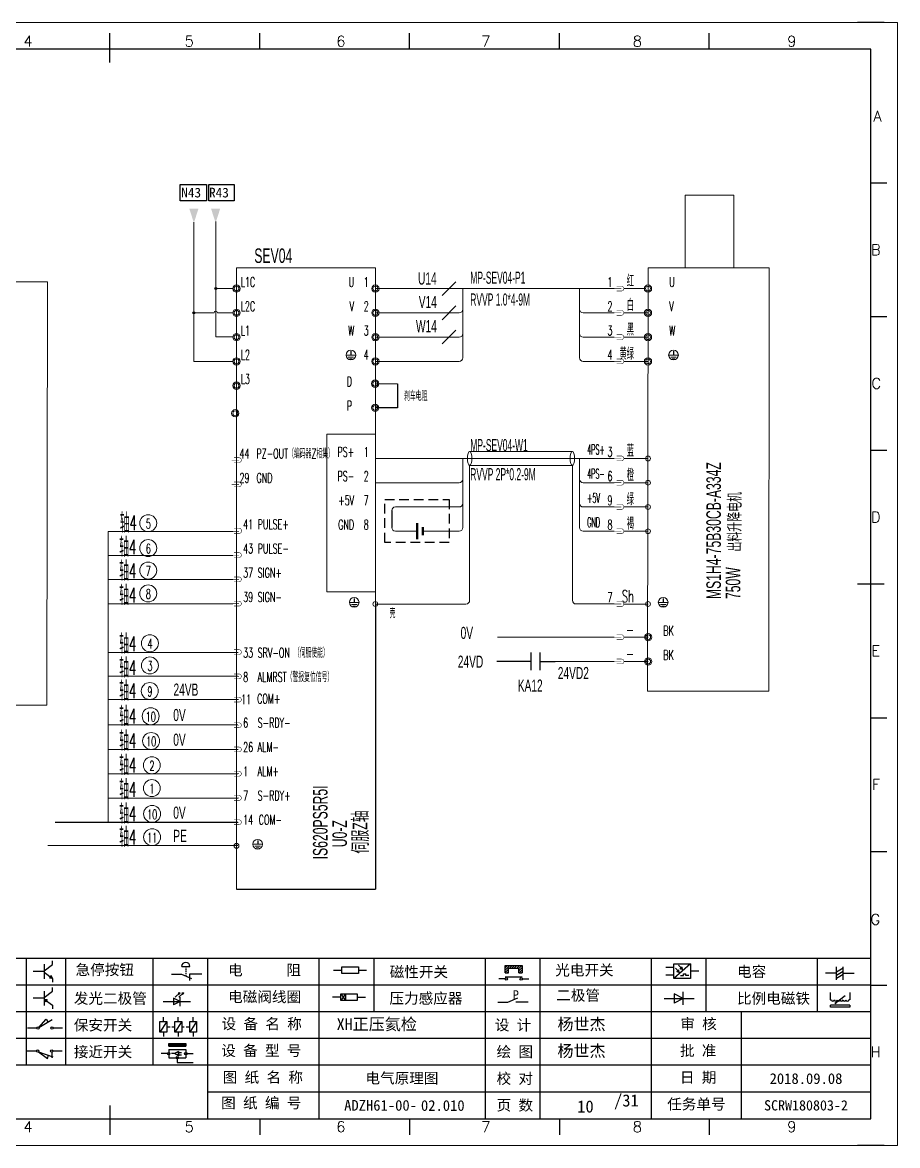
# Model space of a CAD drawing. Header units: millimetres. Extents: x 15130 to 37766, y 5931 to 11073.
# Drawn here: x 36453.6 to 36634, y 5930.6 to 6162.1 of the extents above; entities that cross this region are included whole.
import ezdxf
from ezdxf.enums import TextEntityAlignment as Align

# ---------------------------------------------------------------- set-up
doc = ezdxf.new("R2010")
doc.units = ezdxf.units.MM
doc.linetypes.add('DASHED', pattern=[0.75, 0.5, -0.25])
doc.layers.add('1', color=3, linetype='Continuous', lineweight=20)
doc.layers.add('Dimension', color=3, linetype='Continuous', lineweight=13)
for name, color, linetype in [('AE_BOR', 1, 'Continuous'), ('MISC', 2, 'Continuous'), ('SYMS', 7, 'Continuous')]:
    doc.layers.add(name, color=color, linetype=linetype)
doc.styles.get("Standard").update_dxf_attribs({"font": ''})
doc.styles.add('WD', font='romans.shx', dxfattribs={"bigfont": 'gbcbig.shx'})
doc.styles.add('样式 0', font='')
doc.styles.add('样式 8', font='arial.ttf')
doc.styles.add('汉字', font='')
doc.styles.get('Standard').set_extended_font_data('SimSun')
doc.styles.get('样式 0').set_extended_font_data('KaiTi_GB2312')
doc.styles.get('汉字').set_extended_font_data('新宋体')

# ---------------------------------------------------------------- blocks, each defined once
blk = doc.blocks.new('磁性开关')
at = {"linetype": 'ByBlock'}
h = blk.add_hatch(dxfattribs=at)
h.set_pattern_fill('ANSI31', color=256, scale=0.1, style=0)
h.paths.add_polyline_path([(-1910.88, -776.69), (-1910.88, -775.29), (-1907.69, -775.29), (-1907.69, -776.69), (-1908.31, -776.69), (-1908.31, -775.79), (-1910.25, -775.79), (-1910.25, -776.69)])
for p, q in [((-1910.88, -776.69), (-1910.88, -775.29)), ((-1910.88, -775.29), (-1907.69, -775.29)), ((-1910.88, -776.69), (-1910.25, -776.69)), ((-1910.25, -776.69), (-1910.25, -775.79)), ((-1910.25, -775.79), (-1908.31, -775.79)), ((-1908.31, -776.69), (-1908.31, -775.79)), ((-1908.31, -776.69), (-1907.69, -776.69)), ((-1907.69, -775.29), (-1907.69, -776.69)), ((-1910.91, -777.81), (-1912.09, -777.81)), ((-1910.88, -777.39), (-1907.69, -777.39)), ((-1907.66, -777.81), (-1906.48, -777.81))]:
    blk.add_line(p, q, dxfattribs=at)
for centre in [(-1910.68, -777.81), (-1907.88, -777.81)]:
    blk.add_circle(centre, 0.225, dxfattribs=at)
blk = doc.blocks.new('光电开关')
at = {"linetype": 'ByBlock'}
h = blk.add_hatch(dxfattribs=at)
h.set_pattern_fill('ANSI31', color=256, scale=0.01, style=0)
h.set_pattern_definition([(45, (0.172267, 0), (-0.0224506403, 0.0224506403), [])])
h.paths.add_polyline_path([(-1882.44, -776.34), (-1882.5, -775.91), (-1882.68, -776.07)])
h.paths.add_polyline_path([(-1882.86, -776.23), (-1882.44, -776.34), (-1882.68, -776.07)])
h.paths.add_polyline_path([(-1883.05, -776.88), (-1883.11, -776.45), (-1883.29, -776.61)])
h.paths.add_polyline_path([(-1883.47, -776.77), (-1883.05, -776.88), (-1883.29, -776.61)])
for p, q in [((-1884.01, -775.96), (-1885.56, -775.96)), ((-1880.91, -775.3), (-1884.01, -778.05)), ((-1883.75, -776.09), (-1883.05, -776.88)), ((-1883.11, -776.45), (-1883.47, -776.77)), ((-1883.05, -776.88), (-1883.47, -776.77)), ((-1883.14, -775.55), (-1882.44, -776.34)), ((-1883.05, -776.88), (-1883.11, -776.45)), ((-1882.5, -775.91), (-1882.86, -776.23)), ((-1882.44, -776.34), (-1882.86, -776.23)), ((-1882.44, -776.34), (-1882.5, -775.91)), ((-1879.37, -776.67), (-1880.91, -776.67)), ((-1884.01, -777.39), (-1885.56, -777.39)), ((-1882.78, -777.47), (-1882.23, -777.47)), ((-1882.23, -777.47), (-1882.23, -777.14)), ((-1882.23, -777.14), (-1881.78, -777.14)), ((-1881.78, -777.47), (-1881.78, -777.14)), ((-1881.23, -777.47), (-1881.78, -777.47))]:
    blk.add_line(p, q, dxfattribs=at)
blk.add_lwpolyline([(-1884.01, -775.3), (-1880.91, -775.3), (-1880.91, -778.05), (-1884.01, -778.05)], close=True, dxfattribs=at)
blk = doc.blocks.new('电磁阀线圈')
at = {"linetype": 'ByBlock'}
for p, q in [((-1854.61, -796.54), (-1856.17, -796.54)), ((-1854.61, -795.92), (-1853.75, -797.16)), ((-1853.75, -795.92), (-1854.61, -797.16)), ((-1853.75, -795.92), (-1853.75, -797.16)), ((-1851.53, -796.54), (-1849.97, -796.54))]:
    blk.add_line(p, q, dxfattribs=at)
blk.add_lwpolyline([(-1854.61, -795.92), (-1851.53, -795.92), (-1851.53, -797.16), (-1854.61, -797.16)], close=True, dxfattribs=at)
blk = doc.blocks.new('压力感应器')
at = {"linetype": 'ByBlock'}
for p, q in [((-1815.59, -777.73), (-1813.71, -776.93)), ((-1817.44, -777.73), (-1815.59, -777.73)), ((-1811.78, -777.73), (-1814.05, -777.73))]:
    blk.add_line(p, q, dxfattribs=at)
at = {"linetype": 'ByBlock', "insert": (-1814.65, -775.48), "char_height": 1.68, "width": 1.2242, "attachment_point": 1}
blk.add_mtext('{\\fNSimSun|b0|i0|c134|p49;P}', dxfattribs=at)
blk = doc.blocks.new('二极管')
at = {"linetype": 'ByBlock'}
for p, q in [((-1787.52, -776.77), (-1781.92, -776.77)), ((-1783.97, -776.77), (-1785.69, -775.9)), ((-1785.69, -775.9), (-1785.69, -777.65)), ((-1783.97, -776.77), (-1785.69, -777.65)), ((-1783.97, -777.99), (-1783.97, -775.56))]:
    blk.add_line(p, q, dxfattribs=at)
blk = doc.blocks.new('NPN三极管')
at = {"linetype": 'ByBlock'}
for p, q in [((-1785.73, -780.61), (-1785.73, -783.32)), ((-1785.73, -781.82), (-1784.15, -780.66)), ((-1784.15, -780.66), (-1784.15, -779.98)), ((-1785.73, -781.97), (-1787.81, -781.97)), ((-1785.73, -782.11), (-1784.15, -783.27)), ((-1784.41, -782.73), (-1784.74, -783.18)), ((-1784.15, -783.27), (-1784.74, -783.18)), ((-1784.15, -783.27), (-1784.41, -782.73)), ((-1784.15, -783.27), (-1784.15, -783.96))]:
    blk.add_line(p, q, dxfattribs=at)
blk = doc.blocks.new('PNP三极管')
at = {"linetype": 'ByBlock'}
for p, q in [((-1784.9, -785.38), (-1784.9, -788.09)), ((-1783.32, -785.43), (-1783.32, -784.75)), ((-1784.9, -786.74), (-1786.98, -786.74)), ((-1784.9, -786.59), (-1783.32, -785.43)), ((-1784.9, -786.88), (-1783.32, -788.04)), ((-1784.9, -786.88), (-1784.31, -786.97)), ((-1784.9, -786.88), (-1784.64, -787.42)), ((-1784.31, -786.97), (-1784.64, -787.42)), ((-1783.32, -788.04), (-1783.32, -788.73))]:
    blk.add_line(p, q, dxfattribs=at)
blk = doc.blocks.new('常开行程开关')
at = {"linetype": 'ByBlock'}
for p, q in [((-1785.89, -792.17), (-1784.52, -790.62)), ((-1785.89, -792.17), (-1783.43, -790.72)), ((-1784.52, -790.62), (-1784.19, -791.17)), ((-1786.29, -792.3), (-1788.01, -792.3)), ((-1781.48, -792.3), (-1783.21, -792.3))]:
    blk.add_line(p, q, dxfattribs=at)
for centre in [(-1786.07, -792.3), (-1783.42, -792.3)]:
    blk.add_circle(centre, 0.219, dxfattribs=at)
blk = doc.blocks.new('常闭行程开关')
at = {"linetype": 'ByBlock'}
for p, q in [((-1786.34, -796.62), (-1788.07, -796.62)), ((-1785.93, -796.72), (-1783.25, -797.7)), ((-1785.93, -796.72), (-1784.3, -798)), ((-1784.3, -798), (-1784.08, -797.4)), ((-1783.48, -796.84), (-1783.48, -797.85)), ((-1781.54, -796.62), (-1783.26, -796.62))]:
    blk.add_line(p, q, dxfattribs=at)
for centre in [(-1786.12, -796.62), (-1783.48, -796.62)]:
    blk.add_circle(centre, 0.219, dxfattribs=at)
blk = doc.blocks.new('电容')
at = {"linetype": 'ByBlock'}
for p, q in [((-1756.08, -782.99), (-1756.08, -780.56)), ((-1754.86, -780.79), (-1756.08, -781.55)), ((-1754.86, -782.99), (-1754.86, -780.56)), ((-1756.08, -781.77), (-1758.13, -781.77)), ((-1754.86, -781.44), (-1756.08, -782.2)), ((-1754.86, -781.99), (-1756.08, -782.75)), ((-1754.86, -781.77), (-1752.81, -781.77))]:
    blk.add_line(p, q, dxfattribs=at)
blk = doc.blocks.new('发光二极管')
at = {"linetype": 'ByBlock'}
for p, q in [((-1755.78, -785.92), (-1754.89, -785.14)), ((-1754.89, -785.14), (-1755.2, -785.22)), ((-1755.2, -785.22), (-1755.01, -785.43)), ((-1755.08, -785.92), (-1754.18, -785.14)), ((-1754.89, -785.14), (-1755.01, -785.43)), ((-1754.18, -785.14), (-1754.49, -785.22)), ((-1754.49, -785.22), (-1754.31, -785.43)), ((-1754.18, -785.14), (-1754.31, -785.43)), ((-1758.01, -786.77), (-1752.89, -786.77)), ((-1754.84, -786.77), (-1756.04, -786.16)), ((-1756.04, -786.16), (-1756.04, -787.39)), ((-1754.84, -786.77), (-1756.04, -787.39)), ((-1754.84, -787.63), (-1754.84, -785.92))]:
    blk.add_line(p, q, dxfattribs=at)
blk = doc.blocks.new('比例电磁阀')
at = {"linetype": 'ByBlock'}
for p, q in [((-1757.26, -775.38), (-1757.26, -776.71)), ((-1757.26, -776.71), (-1757.05, -776.71)), ((-1754.5, -775.98), (-1756.35, -777.44)), ((-1753.58, -776.71), (-1753.8, -776.71)), ((-1753.58, -775.38), (-1753.58, -776.71)), ((-1753.6, -777.73), (-1757.25, -777.73)), ((-1757.25, -778.13), (-1757.25, -777.73)), ((-1753.6, -778.13), (-1757.25, -778.13)), ((-1756.35, -777.44), (-1756.25, -777.25)), ((-1756.35, -777.44), (-1756.15, -777.38)), ((-1756.15, -777.38), (-1756.25, -777.25)), ((-1753.6, -777.73), (-1753.6, -778.13))]:
    blk.add_line(p, q, dxfattribs=at)
for centre in [(-1756.78, -776.71), (-1756.24, -776.71), (-1755.7, -776.71), (-1755.15, -776.71), (-1754.61, -776.71), (-1754.07, -776.71)]:
    blk.add_arc(centre, 0.271, 180, 0, dxfattribs=at)
blk = doc.blocks.new('保安开关')
at = {"linetype": 'ByBlock'}
for p, q in [((-1757.33, -790.79), (-1758.6, -792.81)), ((-1757.96, -790.79), (-1757.96, -789.97)), ((-1754.54, -790.79), (-1755.81, -792.81)), ((-1755.17, -790.79), (-1755.17, -789.97)), ((-1751.75, -790.79), (-1753.02, -792.81)), ((-1752.39, -790.79), (-1752.39, -789.97)), ((-1757.96, -792.81), (-1757.96, -793.62)), ((-1757.33, -791.8), (-1756.72, -791.8)), ((-1756.35, -791.8), (-1755.89, -791.8)), ((-1755.17, -792.81), (-1755.17, -793.62)), ((-1754.52, -791.8), (-1754.06, -791.8)), ((-1753.69, -791.8), (-1753.08, -791.8)), ((-1752.39, -792.81), (-1752.39, -793.62))]:
    blk.add_line(p, q, dxfattribs=at)
for points in [[(-1758.6, -790.79), (-1757.33, -790.79), (-1757.33, -792.81), (-1758.6, -792.81)], [(-1755.81, -790.79), (-1754.54, -790.79), (-1754.54, -792.81), (-1755.81, -792.81)], [(-1753.02, -790.79), (-1751.75, -790.79), (-1751.75, -792.81), (-1753.02, -792.81)]]:
    blk.add_lwpolyline(points, close=True, dxfattribs=at)
blk = doc.blocks.new('接近开关')
at = {"linetype": 'ByBlock'}
h = blk.add_hatch(dxfattribs=at)
h.set_pattern_fill('ANSI31', color=256, scale=0.01, style=0)
h.set_pattern_definition([(45, (-89.131516, -30.795668), (-0.0224506403, 0.0224506403), [])])
h.paths.add_polyline_path([(-1516.96, -1123.35), (-1516.96, -1122.85), (-1513.76, -1122.85), (-1513.76, -1123.35)])
for p, q in [((-1516.96, -1123.35), (-1516.96, -1122.85)), ((-1516.96, -1122.85), (-1513.76, -1122.85)), ((-1516.96, -1123.35), (-1513.76, -1123.35)), ((-1513.76, -1122.85), (-1513.76, -1123.35)), ((-1517.18, -1124.71), (-1518.36, -1124.71)), ((-1516.96, -1123.95), (-1513.76, -1123.95)), ((-1516.96, -1123.95), (-1516.96, -1125.47)), ((-1516.96, -1125.47), (-1513.76, -1125.47)), ((-1515.91, -1124.71), (-1516.45, -1124.71)), ((-1515.11, -1124.31), (-1515.91, -1124.71)), ((-1515.11, -1125.11), (-1515.91, -1124.71)), ((-1515.33, -1124.53), (-1515.17, -1124.53)), ((-1515.33, -1124.88), (-1515.17, -1124.88)), ((-1515.25, -1124.45), (-1515.25, -1124.61)), ((-1515.11, -1124.31), (-1515.11, -1125.11)), ((-1515.11, -1124.48), (-1514.58, -1124.48)), ((-1515.11, -1124.94), (-1514.58, -1124.94)), ((-1513.76, -1123.95), (-1513.76, -1125.47)), ((-1513.54, -1124.71), (-1512.36, -1124.71)), ((-1515.36, -1125.69), (-1515.36, -1126.36)), ((-1515.36, -1126.36), (-1512.36, -1126.36))]:
    blk.add_line(p, q, dxfattribs=at)
for centre in [(-1516.96, -1124.71), (-1515.36, -1125.47), (-1513.76, -1124.71)]:
    blk.add_circle(centre, 0.225, dxfattribs=at)
blk = doc.blocks.new('电阻')
at = {"linetype": 'ByBlock'}
for p, q in [((-3.09, 0), (-1.57, 0)), ((1.57, 0), (3.09, 0))]:
    blk.add_line(p, q, dxfattribs=at)
blk.add_lwpolyline([(-1.57, 0.63), (1.57, 0.63), (1.57, -0.63), (-1.57, -0.63)], close=True, dxfattribs=at)
blk = doc.blocks.new('急停按钮')
at = {"linetype": 'ByBlock'}
for p, q in [((-1.86, 0), (0, 0)), ((0, 0), (1.88, -0.81)), ((0.06, 1.45), (1.61, 1.45)), ((0.83, 1.45), (0.83, 1.24)), ((0.83, 1.07), (0.83, 0.85)), ((0.83, 0.68), (0.83, 0.47)), ((0.83, 0.29), (0.83, 0.08)), ((3.81, 0), (1.54, 0)), ((1.54, 0), (1.54, -1.15)), ((0.83, -0.09), (0.83, -0.24))]:
    blk.add_line(p, q, dxfattribs=at)
blk.add_arc((0.83, 1.45), 0.774, 0, 180)
blk = doc.blocks.new('电控横A4')
for p, q in [((292, -5), (5, -5)), ((292, -205), (292, -5)), ((10.03, -205), (289.53, -205)), ((130.8, -205), (190.75, -205)), ((190.75, -205), (259.54, -205))]:
    blk.add_line(p, q)
at = {"linetype": 'ByBlock'}
for p, q in [((292, -175), (5, -175)), ((292, -180), (5, -180)), ((292, -185), (5, -185)), ((292, -190), (5, -190)), ((292, -195), (5, -195)), ((292, -200), (168.03, -200))]:
    blk.add_line(p, q, dxfattribs=at)
at = {"color": 0, "lineweight": -2}
for p, q in [((134.12, -175), (134.12, -195)), ((141.48, -175), (141.48, -195)), ((157.79, -175), (157.79, -195)), ((168.03, -175), (168.03, -204.92)), ((188.84, -175), (188.84, -185)), ((199.08, -175), (199.08, -185)), ((219.89, -175), (219.89, -185)), ((230.12, -175), (230.12, -185)), ((250.93, -175), (250.93, -185)), ((261.17, -175), (261.17, -185)), ((281.98, -175), (281.98, -185)), ((188.84, -185), (188.84, -204.92)), ((219.89, -185), (219.89, -205)), ((230.12, -185), (230.12, -205)), ((250.93, -185), (250.93, -205)), ((267.79, -185), (267.79, -205))]:
    blk.add_line(p, q, dxfattribs=at)
at = {"color": 0, "ltscale": 2}
for p, q in [((292, -205), (292, -183.55)), ((259.54, -205), (289.53, -205)), ((259.54, -205), (292, -205))]:
    blk.add_line(p, q, dxfattribs=at)
at = {"layer": 'AE_BOR', "color": 1, "lineweight": 15}
for p, q in [((0, 0), (297, 0)), ((297, 0), (297, -210)), ((297, -210), (0, -210))]:
    blk.add_line(p, q, dxfattribs=at)
at = {"layer": 'AE_BOR'}
for p, q in [((149.78, -5), (149.78, -2)), ((177.78, -5), (177.78, -2)), ((205.78, -5), (205.78, -2)), ((233.78, -5), (233.78, -2)), ((261.78, -5), (261.78, -2)), ((292, -30), (295, -30)), ((292, -55), (295, -55)), ((292, -80), (295, -80)), ((292, -130), (295, -130)), ((292, -155), (295, -155)), ((292, -180), (295, -180)), ((149.78, -205), (149.78, -208)), ((177.78, -205), (177.78, -208)), ((205.78, -205), (205.78, -208)), ((233.78, -205), (233.78, -208)), ((261.78, -205), (261.78, -208))]:
    blk.add_line(p, q, dxfattribs=at)
at = {"layer": 'AE_BOR', "lineweight": 30}
for p, q in [((294.53, 0), (289.53, 0)), ((294.53, -210), (289.53, -210))]:
    blk.add_line(p, q, dxfattribs=at)
at = {"layer": 'AE_BOR', "color": 2, "lineweight": 30}
for p, q in [((149.78, -7.5), (149.78, -2.5)), ((289.5, -105), (294.5, -105)), ((149.78, -202.5), (149.78, -207.5)), ((149.78, -205), (149.78, -207.5))]:
    blk.add_line(p, q, dxfattribs=at)
at = {"linetype": 'ByBlock'}
for name, p in [('NPN三极管', (1923.2, 604.5)), ('磁性开关', (2134.53, 598.96)), ('光电开关', (2139.22, 599.27)), ('电容', (2041.69, 603.98)), ('PNP三极管', (1922.37, 604.27)), ('发光二极管', (1917.72, 603.69)), ('电磁阀线圈', (2047.53, 614.3)), ('压力感应器', (2039.72, 594.52)), ('二极管', (2040.91, 594.27)), ('比例电磁阀', (2041.69, 593.98)), ('常开行程开关', (1922.37, 604.27)), ('保安开关', (1917.72, 603.98)), ('接近开关', (1677.72, 931.9)), ('常闭行程开关', (1922.37, 604.27))]:
    blk.add_blockref(name, p, dxfattribs=at)
for name, p in [('急停按钮', (163.12, -177.98)), ('电阻', (194.66, -177.22))]:
    blk.add_blockref(name, p)
at = {"char_height": 2, "attachment_point": 1, "style": '汉字'}
for s, insert in [('{\\fKaiTi_GB2312|b0|i0|c134|p49;急停按钮}', (143.35, -176.12)), ('{\\fKaiTi_GB2312|b0|i0|c134|p49;电      阻}', (171.86, -176.19)), ('{\\fKaiTi_GB2312|b0|i0|c134|p49;磁性开关}', (202.07, -176.53)), ('{\\fKaiTi_GB2312|b0|i0|c134|p49;光电开关}', (233.02, -176.19)), ('{\\fKaiTi_GB2312|b0|i0|c134|p49;电容}', (267, -176.48)), ('{\\fKaiTi_GB2312|b0|i0|c134|p49;发光二极管}', (143.02, -181.48)), ('{\\fKaiTi_GB2312|b0|i0|c134|p49;电磁阀线圈}', (171.86, -181.19)), ('{\\fKaiTi_GB2312|b0|i0|c134|p49;压力感应器}', (202.02, -181.47)), ('{\\fKaiTi_GB2312|b0|i0|c134|p49;二极管}', (233.2, -180.91)), ('{\\fKaiTi_GB2312|b0|i0|c134|p49;比例电磁铁}', (267, -181.48)), ('{\\fKaiTi_GB2312|b0|i0|c134|p49;保安开关}', (143.02, -186.48)), ('{\\fKaiTi_GB2312|b0|i0|c134|p0;设 备 名 称}', (170.65, -186.24)), ('{\\fKaiTi_GB2312|b0|i0|c134|p0;设 计}', (221.72, -186.46)), ('{\\fKaiTi_GB2312|b0|i0|c134|p0;审 核}', (256.39, -186.25)), ('{\\fKaiTi_GB2312|b0|i0|c134|p0;设 备 型 号}', (170.58, -191.24)), ('{\\fKaiTi_GB2312|b0|i0|c134|p0;批 准}', (256.32, -191.25)), ('{\\fKaiTi_GB2312|b0|i0|c134|p49;接近开关}', (143.02, -191.48)), ('{\\fKaiTi_GB2312|b0|i0|c134|p0;绘 图}', (222.05, -191.46)), ('{\\fKaiTi_GB2312|b0|i0|c134|p0;图 纸 名 称}', (170.86, -196.24)), ('{\\fKaiTi_GB2312|b0|i0|c134|p0;校 对}', (222.05, -196.46)), ('{\\fKaiTi_GB2312|b0|i0|c134|p0;日 期}', (256.32, -196.25)), ('{\\fKaiTi_GB2312|b0|i0|c134|p0;图 纸 编 号}', (170.57, -201.03)), ('{\\fKaiTi_GB2312|b0|i0|c134|p0;页 数}', (222.05, -201.46)), ('{\\fKaiTi_GB2312|b0|i0|c134|p0;任务单号}', (253.94, -201.25))]:
    blk.add_mtext(s, dxfattribs=dict(at, insert=insert))
for s, insert, char_height, width, attachment_point in [('{\\fKaiTi_GB2312|b0|i0|c134|p49;XH正压氦检}', (192.15, -186.2), 2.2, 26.5767, 1), ('{\\fKaiTi_GB2312|b0|i0|c134|p49;杨世杰}', (233.43, -186.2), 2.2, 15.3175, 1), ('{\\fKaiTi_GB2312|b0|i0|c134|p49;杨世杰}', (233.43, -191.2), 2.2, 15.3175, 1), ('{\\fKaiTi_GB2312|b0|i0|c134|p49;2018.09.08}', (279.89, -197.5), 2, 24.2172, 5), ('{\\fKaiTi_GB2312|b0|i0|c134|p49;SCRW180803-2}', (279.89, -202.5), 1.92, 24.2172, 5)]:
    blk.add_mtext(s, dxfattribs=dict(insert=insert, char_height=char_height, width=width, attachment_point=attachment_point))
at = {"color": 0, "lineweight": -2, "insert": (200.36, -202.5), "char_height": 2, "width": 31.0482, "attachment_point": 5}
blk.add_mtext('{\\C256;ADZH61-00-}', dxfattribs=at)
at = {"color": 0, "linetype": 'ByBlock', "lineweight": -2, "insert": (242.64, -201.84), "char_height": 4.2689, "width": 20.8102, "attachment_point": 5}
blk.add_mtext('  {\\H0.53119x; /31}', dxfattribs=at)
at = {"layer": 'AE_BOR', "style": 'WD'}
for s, p in [('4', (134.45, -4.5)), ('5', (164.59, -4.5)), ('6', (192.94, -4.5)), ('7', (220.04, -4.5)), ('8', (248.37, -4.5)), ('9', (277.23, -4.5)), ('4', (134.45, -207.5)), ('5', (164.59, -207.5)), ('6', (192.94, -207.5)), ('7', (220.04, -207.5)), ('8', (248.37, -207.5)), ('9', (277.23, -207.5))]:
    blk.add_text(s, height=2, dxfattribs=at).set_placement(p, align=Align.CENTER)
for s, p in [('A', (294.03, -17.5)), ('B', (293.84, -42.5)), ('C', (293.93, -67.5)), ('D', (293.84, -92.5)), ('E', (293.74, -117.5)), ('F', (293.74, -142.5)), ('F', (293.74, -142.5)), ('G', (293.74, -167.72)), ('H', (293.84, -192.5))]:
    blk.add_text(s, height=2, dxfattribs=at).set_placement(p, align=Align.MIDDLE_RIGHT)
blk = doc.blocks.new('WDDOT')
blk.add_hatch(color=256).paths.add_polyline_path([(0.5, 0, 1), (-0.5, 0, 1)])
blk.add_circle((0, 0), 0.5)
blk = doc.blocks.new('常开触点')
at = {"linetype": 'ByBlock'}
for p, q in [((-1853.82, -782.99), (-1853.82, -780.56)), ((-1852.6, -782.99), (-1852.6, -780.56)), ((-1853.82, -781.77), (-1855.88, -781.77)), ((-1852.6, -781.77), (-1850.55, -781.77))]:
    blk.add_line(p, q, dxfattribs=at)

msp = doc.modelspace()

# ---------------------------------------------------------------- hatches: boundary and pattern name
for points in [[(36488.014, 6123.722), (36488.95, 6120.803), (36489.885, 6123.722)], [(36492.492, 6123.722), (36493.427, 6120.803), (36494.362, 6123.722)], [(36493.643, 6107.255, 1), (36493.25, 6107.255, 1)], [(36489.157, 6102.253, 1), (36488.764, 6102.253, 1)]]:
    msp.add_hatch(color=256).paths.add_polyline_path(points)

# ---------------------------------------------------------------- linework, layer by layer
at = {"lineweight": 0}
for p, q in [((36526.354, 6107.259), (36575.551, 6107.259)), ((36544.369, 6093.009), (36544.369, 6107.259)), ((36568.418, 6093.009), (36568.418, 6107.259)), ((36577.551, 6107.259), (36581.793, 6107.259)), ((36526.354, 6102.259), (36543.619, 6102.259)), ((36575.551, 6102.259), (36569.168, 6102.259)), ((36582.543, 6102.259), (36577.551, 6102.259)), ((36526.354, 6097.259), (36543.619, 6097.259)), ((36575.551, 6097.259), (36569.168, 6097.259)), ((36582.543, 6097.255), (36577.551, 6097.255)), ((36520.407, 6093.544), (36522.196, 6093.544)), ((36520.739, 6093.115), (36521.863, 6093.115)), ((36521.025, 6092.768), (36521.598, 6092.768)), ((36526.354, 6092.259), (36543.619, 6092.259)), ((36575.551, 6092.259), (36569.168, 6092.259)), ((36582.543, 6092.251), (36577.551, 6092.251)), ((36586.897, 6093.544), (36588.686, 6093.544)), ((36587.229, 6093.115), (36588.354, 6093.115)), ((36587.515, 6092.768), (36588.088, 6092.768)), ((36545.799, 6073.708), (36566.96, 6073.709)), ((36575.551, 6072.244), (36526.354, 6072.244)), ((36544.369, 6057.994), (36544.369, 6072.244)), ((36545.778, 6070.778), (36545.778, 6042.986)), ((36545.778, 6070.778), (36566.96, 6070.778)), ((36566.96, 6070.778), (36566.96, 6042.994)), ((36568.418, 6057.994), (36568.418, 6072.244)), ((36582.543, 6072.24), (36577.551, 6072.24)), ((36526.354, 6067.244), (36543.619, 6067.244)), ((36575.551, 6067.244), (36569.168, 6067.244)), ((36582.543, 6067.236), (36577.551, 6067.236)), ((36530.482, 6062.244), (36543.619, 6062.244)), ((36575.551, 6062.244), (36569.168, 6062.244)), ((36582.543, 6062.236), (36577.551, 6062.236)), ((36534.959, 6057.244), (36530.482, 6057.244)), ((36536.155, 6057.244), (36543.619, 6057.244)), ((36575.551, 6057.244), (36569.168, 6057.244)), ((36582.543, 6057.236), (36577.551, 6057.236)), ((36521.092, 6042.579), (36522.881, 6042.579)), ((36521.424, 6042.15), (36522.548, 6042.15)), ((36521.71, 6041.803), (36522.283, 6041.803)), ((36526.354, 6042.236), (36545.028, 6042.236)), ((36575.551, 6042.244), (36567.71, 6042.244)), ((36582.543, 6042.236), (36577.551, 6042.236)), ((36584.773, 6042.579), (36586.562, 6042.579)), ((36585.106, 6042.15), (36586.23, 6042.15)), ((36585.391, 6041.803), (36585.965, 6041.803)), ((36575.57, 6035.389), (36551.551, 6035.389)), ((36582.562, 6035.385), (36577.57, 6035.385)), ((36575.57, 6030.389), (36563.398, 6030.389)), ((36582.562, 6030.381), (36577.57, 6030.381)), ((36502.998, 5992.713), (36501.209, 5992.713)), ((36502.666, 5992.284), (36501.542, 5992.284)), ((36502.38, 5991.937), (36501.807, 5991.937))]:
    msp.add_line(p, q, dxfattribs=at)
for p, q in [((36521.301, 6094.34), (36521.301, 6093.551)), ((36587.792, 6094.34), (36587.792, 6093.551)), ((36526.354, 6087.662), (36530.94, 6087.593)), ((36530.94, 6087.593), (36530.94, 6082.662)), ((36530.94, 6082.662), (36526.354, 6082.662)), ((36529.732, 6061.494), (36529.732, 6057.994)), ((36521.986, 6043.375), (36521.986, 6042.586)), ((36585.668, 6043.375), (36585.668, 6042.586)), ((36526.354, 6042.236), (36526.354, 5983.455)), ((36555.405, 6030.389), (36551.388, 6030.389)), ((36502.104, 5993.509), (36502.104, 5992.72)), ((36497.726, 5983.455), (36526.354, 5983.455))]:
    msp.add_line(p, q)
at = {"color": 0, "linetype": 'Continuous', "lineweight": 13}
msp.add_line((36471.27, 6057.197), (36471.27, 5997.207), dxfattribs=at)
at = {"color": 0, "lineweight": -3}
msp.add_line((36471.27, 5997.207), (36460.365, 5997.193), dxfattribs=at)
at = {"color": 1, "lineweight": -2}
for points in [[(36486.109, 6128.694), (36491.525, 6128.694), (36491.525, 6125.351), (36486.109, 6125.351)], [(36492.024, 6128.694), (36497.25, 6128.694), (36497.25, 6125.351), (36492.024, 6125.351)]]:
    msp.add_lwpolyline(points, close=True, dxfattribs=at)
at = {"lineweight": 0}
for points in [[(36590.224, 6126.542), (36600.224, 6126.542), (36600.224, 6111.542), (36590.224, 6111.542)], [(36582.543, 6111.542), (36607.543, 6111.542), (36607.426, 6024.291), (36582.426, 6024.291)], [(36433.776, 6108.654), (36458.776, 6108.654), (36458.659, 6021.403), (36433.659, 6021.403)], [(36526.354, 6077.244), (36516.354, 6077.244), (36516.354, 6044.744), (36526.354, 6044.744)]]:
    msp.add_lwpolyline(points, close=True, dxfattribs=at)
msp.add_lwpolyline([(36497.726, 5983.455), (36497.726, 6111.542), (36526.354, 6111.542), (36526.354, 6042.236)], dxfattribs=at)
at = {"color": 3, "lineweight": 0, "const_width": 0.1, "flags": 128}
for points in [[(36576.051, 6107.759), (36577.051, 6107.759, -1), (36577.051, 6106.759), (36576.051, 6106.759)], [(36576.051, 6102.759), (36577.051, 6102.759, -1), (36577.051, 6101.759), (36576.051, 6101.759)], [(36576.051, 6097.759), (36577.051, 6097.759, -1), (36577.051, 6096.759), (36576.051, 6096.759)], [(36576.051, 6092.759), (36577.051, 6092.759, -1), (36577.051, 6091.759), (36576.051, 6091.759)], [(36497.226, 6072.394), (36498.226, 6072.394, -1), (36498.226, 6071.394), (36497.226, 6071.394)], [(36576.051, 6072.744), (36577.051, 6072.744, -1), (36577.051, 6071.744), (36576.051, 6071.744)], [(36497.226, 6067.394), (36498.226, 6067.394, -1), (36498.226, 6066.394), (36497.226, 6066.394)], [(36576.051, 6067.744), (36577.051, 6067.744, -1), (36577.051, 6066.744), (36576.051, 6066.744)], [(36576.051, 6062.744), (36577.051, 6062.744, -1), (36577.051, 6061.744), (36576.051, 6061.744)], [(36497.226, 6057.819), (36498.226, 6057.819, -1.1555316), (36498.226, 6056.819), (36497.226, 6056.819)], [(36576.051, 6057.744), (36577.051, 6057.744, -1), (36577.051, 6056.744), (36576.051, 6056.744)], [(36497.226, 6052.819), (36498.226, 6052.819, -1), (36498.226, 6051.819), (36497.226, 6051.819)], [(36497.226, 6047.819), (36498.226, 6047.819, -1), (36498.226, 6046.819), (36497.226, 6046.819)], [(36497.226, 6042.819), (36498.226, 6042.819, -1), (36498.226, 6041.819), (36497.226, 6041.819)], [(36576.051, 6042.744), (36577.051, 6042.744, -1), (36577.051, 6041.744), (36576.051, 6041.744)], [(36576.07, 6035.889), (36577.07, 6035.889, -1), (36577.07, 6034.889), (36576.07, 6034.889)], [(36497.226, 6032.819), (36498.226, 6032.819, -1), (36498.226, 6031.819), (36497.226, 6031.819)], [(36576.07, 6030.889), (36577.07, 6030.889, -1), (36577.07, 6029.889), (36576.07, 6029.889)], [(36497.226, 6027.815), (36498.226, 6027.815, -1), (36498.226, 6026.815), (36497.226, 6026.815)], [(36497.226, 6023.02), (36498.226, 6023.02, -1), (36498.226, 6022.02), (36497.226, 6022.02)], [(36497.226, 6017.751), (36498.226, 6017.751, -1), (36498.226, 6016.751), (36497.226, 6016.751)], [(36497.226, 6012.748), (36498.226, 6012.748, -1), (36498.226, 6011.748), (36497.226, 6011.748)], [(36497.226, 6007.759), (36498.226, 6007.759, -1), (36498.226, 6006.759), (36497.226, 6006.759)], [(36497.226, 6002.755), (36498.226, 6002.755, -1), (36498.226, 6001.755), (36497.226, 6001.755)], [(36497.226, 5997.755), (36498.226, 5997.755, -1), (36498.226, 5996.755), (36497.226, 5996.755)]]:
    msp.add_lwpolyline(points, format="xyb", dxfattribs=at)
for points in [[(36577.051, 6107.259), (36575.551, 6107.259)], [(36577.051, 6102.259), (36575.551, 6102.259)], [(36577.051, 6097.259), (36575.551, 6097.259)], [(36577.051, 6092.259), (36575.551, 6092.259)], [(36498.226, 6071.894), (36496.726, 6071.894)], [(36577.051, 6072.244), (36575.551, 6072.244)], [(36498.226, 6066.894), (36496.726, 6066.894)], [(36577.051, 6067.244), (36575.551, 6067.244)], [(36577.051, 6062.244), (36575.551, 6062.244)], [(36498.226, 6057.213), (36496.726, 6057.213)], [(36577.051, 6057.244), (36575.551, 6057.244)], [(36498.226, 6052.319), (36496.726, 6052.319)], [(36498.226, 6047.319), (36496.726, 6047.319)], [(36498.226, 6042.319), (36496.726, 6042.319)], [(36577.051, 6042.244), (36575.551, 6042.244)], [(36577.07, 6035.389), (36575.57, 6035.389)], [(36498.226, 6032.319), (36496.726, 6032.319)], [(36577.07, 6030.389), (36575.57, 6030.389)], [(36498.226, 6027.315), (36496.726, 6027.315)], [(36498.226, 6022.52), (36496.726, 6022.52)], [(36498.226, 6017.251), (36496.726, 6017.251)], [(36498.226, 6012.248), (36496.726, 6012.248)], [(36498.226, 6007.259), (36496.726, 6007.259)], [(36498.226, 6002.255), (36496.726, 6002.255)], [(36498.226, 5997.255), (36496.726, 5997.255)]]:
    msp.add_lwpolyline(points, dxfattribs=at)
at = {"color": 6, "linetype": 'DASHED', "ltscale": 4}
msp.add_lwpolyline([(36528.272, 6063.806), (36541.558, 6063.806), (36541.558, 6054.907), (36528.272, 6054.907)], close=True, dxfattribs=at)
at = {"color": 3}
for points in [[(36534.959, 6058.941, 0.5, 0.5, 0), (36534.959, 6055.546, 2, 2, 0)], [(36536.155, 6058.092, 0.5, 0.5, 0), (36536.155, 6056.395, 2, 2, 0)]]:
    msp.add_lwpolyline(points, format="xyseb", dxfattribs=at)
at = {"lineweight": 0}
for centre, radius in [((36497.726, 6107.259), 0.75), ((36497.726, 6107.259), 0.5), ((36526.354, 6107.259), 0.75), ((36526.354, 6107.259), 0.5), ((36582.543, 6107.259), 0.75), ((36582.543, 6107.259), 0.5), ((36497.726, 6102.259), 0.75), ((36526.354, 6102.259), 0.75), ((36582.543, 6102.259), 0.75), ((36497.726, 6102.259), 0.5), ((36526.354, 6102.259), 0.5), ((36582.543, 6102.259), 0.5), ((36497.726, 6097.255), 0.75), ((36497.726, 6097.255), 0.5), ((36526.354, 6097.259), 0.75), ((36526.354, 6097.259), 0.5), ((36582.543, 6097.255), 0.75), ((36582.543, 6097.255), 0.5), ((36521.301, 6093.551), 1), ((36587.792, 6093.551), 1), ((36497.726, 6092.255), 0.75), ((36497.726, 6092.255), 0.5), ((36526.354, 6092.259), 0.75), ((36526.354, 6092.259), 0.5), ((36582.543, 6092.251), 0.75), ((36582.543, 6092.251), 0.5), ((36497.726, 6087.251), 0.75), ((36497.726, 6087.251), 0.5), ((36526.32, 6087.662), 0.75), ((36526.32, 6087.662), 0.5), ((36497.476, 6081.551), 0.75), ((36526.32, 6082.662), 0.75), ((36526.32, 6082.662), 0.5), ((36497.476, 6081.551), 0.5), ((36582.543, 6072.24), 0.5), ((36582.543, 6067.236), 0.5), ((36582.543, 6062.236), 0.5), ((36479.545, 6058.9), 1.75), ((36582.543, 6057.236), 0.5), ((36479.545, 6053.767), 1.75), ((36479.545, 6049.129), 1.75), ((36479.545, 6044.423), 1.75), ((36521.986, 6042.586), 1), ((36585.668, 6042.586), 1), ((36526.354, 6042.236), 0.5), ((36582.543, 6042.236), 0.5), ((36479.88, 6034.136), 1.75), ((36582.562, 6035.385), 0.75), ((36582.562, 6035.385), 0.5), ((36479.88, 6029.567), 1.75), ((36582.562, 6030.381), 0.75), ((36582.562, 6030.381), 0.5), ((36479.845, 6024.3), 1.75), ((36480.042, 6019.094), 1.75), ((36480.127, 6013.997), 1.75), ((36480.28, 6008.986), 1.75), ((36480.28, 6004.28), 1.75), ((36480.335, 5998.957), 1.75), ((36480.335, 5994.169), 1.75), ((36497.736, 5992.37), 0.5), ((36502.104, 5992.72), 1)]:
    msp.add_circle(centre, radius, dxfattribs=at)
for centre in [(36493.447, 6107.255), (36488.96, 6102.253)]:
    msp.add_circle(centre, 0.197)
for centre, radius, start, end in [((36543.619, 6103.009), 0.75, 270, 0), ((36569.168, 6103.009), 0.75, 180, 270), ((36493.459, 6102.271), 0.336, 0, 180), ((36543.619, 6098.009), 0.75, 270, 0), ((36569.168, 6098.009), 0.75, 180, 270), ((36543.619, 6093.009), 0.75, 270, 0), ((36569.168, 6093.009), 0.75, 180, 270), ((36543.619, 6067.994), 0.75, 270, 0), ((36569.168, 6067.994), 0.75, 180, 270), ((36530.482, 6061.494), 0.75, 90, 180), ((36543.619, 6062.994), 0.75, 270, 0), ((36569.168, 6062.994), 0.75, 180, 270), ((36530.482, 6057.994), 0.75, 180, 270), ((36543.619, 6057.994), 0.75, 270, 0), ((36569.168, 6057.994), 0.75, 180, 270), ((36545.028, 6042.986), 0.75, 270, 0), ((36567.71, 6042.994), 0.75, 180, 270)]:
    msp.add_arc(centre, radius, start, end, dxfattribs=at)
msp.add_ellipse((36545.778, 6072.244), major_axis=(0, 1.465), ratio=0.3169375, dxfattribs=at)
at = {"lineweight": 0, "extrusion": (0, 0, -1)}
msp.add_ellipse((36566.96, 6072.244), major_axis=(0, 1.465), ratio=0.3169375, dxfattribs=at)
at = {"layer": '1', "color": 7, "linetype": 'Continuous', "lineweight": 13}
for p, q in [((36493.466, 6107.254), (36496.982, 6107.254)), ((36493.123, 6102.271), (36488.971, 6102.271)), ((36493.795, 6102.271), (36497.004, 6102.271)), ((36471.27, 6057.197), (36496.995, 6057.197)), ((36471.317, 6052.205), (36496.995, 6052.205)), ((36471.318, 6047.288), (36496.995, 6047.288)), ((36471.27, 6042.292), (36496.995, 6042.292)), ((36498.039, 6032.271), (36471.27, 6032.271)), ((36498.039, 6027.33), (36471.27, 6027.33)), ((36498.023, 6022.55), (36471.27, 6022.55)), ((36498.023, 6017.344), (36471.27, 6017.344)), ((36498.021, 6012.247), (36471.27, 6012.247)), ((36498.039, 6007.234), (36471.27, 6007.234)), ((36498.039, 6002.226), (36471.27, 6002.226))]:
    msp.add_line(p, q, dxfattribs=at)
at = {"layer": '1', "color": 0, "lineweight": -3}
msp.add_line((36498.039, 5997.207), (36460.365, 5997.207), dxfattribs=at)
at = {"layer": '1', "color": 2, "linetype": 'Continuous', "lineweight": 13}
msp.add_line((36498.02, 5992.419), (36458.827, 5992.423), dxfattribs=at)
at = {"layer": '1', "color": 7, "linetype": 'Continuous', "lineweight": 13}
for points in [[(36488.971, 6120.947), (36488.971, 6092.261), (36496.981, 6092.261)], [(36497.039, 6097.297), (36493.448, 6097.297), (36493.448, 6121.082)]]:
    msp.add_lwpolyline(points, dxfattribs=at)
at = {"layer": 'Dimension', "lineweight": 0}
for p, q in [((36540.094, 6105.845), (36542.922, 6108.674)), ((36540.094, 6100.845), (36542.922, 6103.674)), ((36540.094, 6095.845), (36542.922, 6098.674))]:
    msp.add_line(p, q, dxfattribs=at)

# ---------------------------------------------------------------- block references
at = {"xscale": 1.1025, "yscale": 1.1025, "zscale": 1.1025}
msp.add_blockref('电控横A4', (36306.525, 6162.124), dxfattribs=at)
at = {"linetype": 'ByBlock', "xscale": 1.5, "yscale": 1.5, "zscale": 1.5}
msp.add_blockref('常开触点', (39339.219, 7203.051), dxfattribs=at)
at = {"layer": 'SYMS', "lineweight": -3, "xscale": 0.25, "yscale": 0.25, "zscale": 0.25, "rotation": 90}
for p in [(36493.447, 6107.255), (36488.96, 6102.253)]:
    msp.add_blockref('WDDOT', p, dxfattribs=at)
at = {"layer": 'SYMS', "color": 0, "lineweight": -3, "xscale": 0.25, "yscale": 0.25, "zscale": 0.25, "rotation": 90}
for p in [(36493.447, 6107.255), (36488.96, 6102.253)]:
    msp.add_blockref('WDDOT', p, dxfattribs=at)

# ---------------------------------------------------------------- texts
at = {"lineweight": 0, "style": 'WD', "width": 0.6}
for s, height, p in [('红', 2.5, (36579.655, 6107.609)), ('U', 2, (36521.986, 6107.609)), ('1', 2, (36524.986, 6107.617)), ('白', 2.5, (36579.655, 6102.609)), ('V', 2, (36521.986, 6102.609)), ('2', 2, (36524.986, 6102.617)), ('W', 2, (36521.986, 6097.609)), ('3', 2, (36524.986, 6097.613)), ('黑', 2.5, (36579.655, 6097.605)), ('4', 2, (36524.986, 6092.609)), ('黄绿', 2.5, (36579.655, 6092.605)), ('D', 2, (36521.545, 6087.102)), ('P', 2, (36521.545, 6082.102)), ('Sh', 2.5, (36579.655, 6042.59)), ('-', 2.5, (36579.674, 6035.735)), ('-', 2.5, (36579.674, 6030.735))]:
    msp.add_text(s, height=height, dxfattribs=at).set_placement(p, align=Align.RIGHT)
for s, p in [('L1C', (36498.594, 6107.609)), ('1', (36574.19, 6107.617)), ('U', (36586.911, 6107.609)), ('L2C', (36498.594, 6102.609)), ('2', (36574.19, 6102.617)), ('V', (36586.911, 6102.609)), ('L1', (36498.594, 6097.605)), ('3', (36574.19, 6097.613)), ('W', (36586.911, 6097.605)), ('L2', (36498.594, 6092.605)), ('4', (36574.19, 6092.609)), ('L3', (36498.594, 6087.601)), ('刹车电阻', (36532.275, 6084.114)), ('44', (36498.344, 6072.244)), ('PZ-OUT（编码器Z相集）', (36501.844, 6072.244)), ('3', (36574.19, 6072.598)), ('29', (36498.344, 6067.244)), ('GND', (36501.844, 6067.244)), ('6', (36574.19, 6067.594)), ('9', (36574.19, 6062.594)), ('41', (36499.094, 6057.669)), ('PULSE+', (36502.094, 6057.669)), ('8', (36574.19, 6057.594)), ('43', (36499.094, 6052.669)), ('PULSE-', (36502.094, 6052.669)), ('37', (36499.094, 6047.669)), ('SIGN+', (36502.094, 6047.669)), ('39', (36499.094, 6042.669)), ('SIGN-', (36502.094, 6042.669)), ('7', (36574.19, 6042.594)), ('BK', (36585.695, 6035.735)), ('33', (36499.094, 6031.181)), ('SRV-ON （伺服使能）', (36502.094, 6031.181)), ('BK', (36585.695, 6030.731)), ('8', (36499.094, 6026.177)), ('ALMRST（警报复位信号） ', (36502.094, 6026.177)), ('11', (36498.688, 6021.593)), ('COM+', (36501.983, 6021.702)), ('6', (36499.094, 6016.746)), ('S-RDY-', (36502.094, 6016.746)), ('26', (36499.094, 6011.742)), ('ALM- ', (36502.094, 6011.742)), ('1', (36499.094, 6006.753)), ('ALM+', (36502.094, 6006.753)), ('7', (36499.094, 6001.75)), ('S-RDY+', (36502.094, 6001.75)), ('14', (36499.094, 5996.75)), ('COM-', (36502.306, 5996.75))]:
    msp.add_text(s, height=2, dxfattribs=at).set_placement(p)
at = {"color": 6, "lineweight": 0, "style": 'WD', "width": 0.6}
for s, height, p in [('蓝', 2.5, (36579.655, 6072.59)), ('PS+', 2, (36521.986, 6072.594)), ('1', 2, (36524.986, 6072.594)), ('PS-', 2, (36521.986, 6067.594)), ('2', 2, (36524.986, 6067.594)), ('橙', 2.5, (36579.655, 6067.59)), ('+5V', 2, (36521.986, 6062.594)), ('7', 2, (36524.986, 6062.594)), ('绿', 2.5, (36579.655, 6062.59)), ('GND', 2, (36521.986, 6057.59)), ('8', 2, (36524.986, 6057.59)), ('褐', 2.5, (36579.655, 6057.59)), ('壳', 2, (36530.489, 6039.308))]:
    msp.add_text(s, height=height, dxfattribs=at).set_placement(p, align=Align.RIGHT)
at = {"color": 6, "lineweight": 0, "style": 'WD', "width": 0.4}
for s, p in [('4PS+', (36569.988, 6073.09)), ('4PS-', (36569.988, 6068.09)), ('+5V', (36569.988, 6063.09)), ('GND', (36569.988, 6058.09))]:
    msp.add_text(s, height=2, dxfattribs=at).set_placement(p)
at = {"lineweight": 0, "style": 'WD', "width": 0.6}
for s, height, p in [('轴', 4, (36474.713, 6059.138)), ('4', 3, (36476.436, 6058.969)), ('5', 2, (36479.572, 6058.803)), ('轴', 4, (36474.595, 6054.146)), ('4', 3, (36476.318, 6053.977)), ('6', 2, (36479.572, 6053.67)), ('轴', 4, (36474.595, 6049.23)), ('4', 3, (36476.318, 6049.06)), ('7', 2, (36479.572, 6049.032)), ('轴', 4, (36474.595, 6044.233)), ('4', 3, (36476.318, 6044.063)), ('8', 2, (36479.572, 6044.326)), ('轴', 4, (36474.595, 6034.213)), ('4', 3, (36476.318, 6034.043)), ('4', 2, (36479.907, 6034.039)), ('轴', 4, (36474.595, 6029.271)), ('4', 3, (36476.318, 6029.102)), ('3', 2, (36479.907, 6029.47)), ('轴', 4, (36474.595, 6024.491)), ('4', 3, (36476.318, 6024.322)), ('9', 2, (36479.872, 6024.203)), ('轴', 4, (36474.595, 6019.285)), ('4', 3, (36476.318, 6019.116)), ('10', 2, (36480.068, 6018.997)), ('轴', 4, (36474.595, 6014.189)), ('4', 3, (36476.318, 6014.019)), ('10', 2, (36480.153, 6013.901)), ('轴', 4, (36474.595, 6009.175)), ('4', 3, (36476.318, 6009.005)), ('2', 2, (36480.306, 6008.889)), ('轴', 4, (36474.595, 6004.167)), ('4', 3, (36476.318, 6003.998)), ('1', 2, (36480.306, 6004.183)), ('轴', 4, (36474.595, 5999.148)), ('4', 3, (36476.318, 5998.979)), ('10', 2, (36480.361, 5998.86)), ('轴', 4, (36474.595, 5994.36)), ('4', 3, (36476.318, 5994.191)), ('11', 2, (36480.361, 5994.072))]:
    msp.add_text(s, height=height, dxfattribs=at).set_placement(p, align=Align.MIDDLE)
at = {"color": 0, "lineweight": -2, "char_height": 2.205}
for s, insert, width, attachment_point in [('电气原理图', (36531.834, 5944.38), 34.2306, 5), ('02.010', (36535.748, 5939.954), 5.72397, 1)]:
    msp.add_mtext(s, dxfattribs=dict(at, insert=insert, width=width, attachment_point=attachment_point))
at = {"color": 0, "linetype": 'ByBlock', "lineweight": -2, "insert": (36569.648, 5938.63), "char_height": 2.5, "width": 5.1278, "attachment_point": 5}
msp.add_mtext('10', dxfattribs=at)
at = {"layer": 'Dimension', "lineweight": 0, "style": '样式 8', "width": 0.6}
for s, height, p in [('SEV04', 3, (36501.4, 6112.542)), ('24VD', 2.5, (36543.345, 6029.095)), ('24VD2', 2.5, (36563.953, 6026.756)), ('KA12', 2.5, (36555.707, 6024.171)), ('24VB', 2.5, (36484.749, 6023.336)), ('0V', 2.5, (36484.698, 6018.107)), ('0V', 2.5, (36484.697, 6013.01)), ('0V', 2.5, (36484.697, 5997.97)), ('PE', 2.5, (36484.702, 5993.185))]:
    msp.add_text(s, height=height, dxfattribs=at).set_placement(p)
for s, p in [('U14', (36538.982, 6108.099)), ('V14', (36539.024, 6103.259)), ('W14', (36539.024, 6098.259))]:
    msp.add_text(s, height=2.5, dxfattribs=at).set_placement(p, align=Align.RIGHT)
at = {"layer": 'Dimension', "color": 3, "lineweight": 0, "style": '样式 8'}
for s, width, p in [('MP-SEV04-P1', 0.5, (36545.914, 6108.259)), ('MP-SEV04-W1', 0.5, (36545.914, 6073.744)), ('0V', 0.6, (36543.918, 6035.031))]:
    msp.add_text(s, height=2.5, dxfattribs=dict(at, width=width)).set_placement(p)
at = {"layer": 'Dimension', "color": 1, "lineweight": 0, "style": '样式 8', "width": 0.5}
for s, p in [('RVVP 1.0*4-9M', (36545.914, 6106.259)), ('RVVP 2P*0.2-9M', (36545.914, 6070.244))]:
    msp.add_text(s, height=2.5, dxfattribs=at).set_placement(p, align=Align.TOP_LEFT)
at = {"layer": 'Dimension', "color": 6, "lineweight": 0, "style": '样式 8', "width": 0.6}
for s, p in [('MS1H4-75B30CB-A334Z', (36597.561, 6043.251)), ('IS620PS5R5I', (36516.489, 5989.589))]:
    msp.add_text(s, height=3, rotation=90, dxfattribs=at).set_placement(p)
at = {"layer": 'Dimension', "color": 3, "lineweight": 0, "style": '样式 8', "width": 0.6}
msp.add_text('出料升降电机', height=2.5, rotation=90, dxfattribs=at).set_placement((36601.596, 6053.05))
at = {"layer": 'Dimension', "lineweight": 0, "style": '样式 8', "width": 0.6}
for s, p in [('750W', (36601.561, 6043.251)), ('伺服Z轴', (36524.686, 5990.796)), ('U0-Z', (36520.489, 5992.089))]:
    msp.add_text(s, height=3, rotation=90, dxfattribs=at).set_placement(p)
at = {"layer": 'MISC', "color": 3, "char_height": 2, "width": 5.01683, "attachment_point": 1, "style": '样式 0'}
for s, insert in [('N43', (36486.348, 6128.054)), ('R43', (36492.073, 6128.054))]:
    msp.add_mtext(s, dxfattribs=dict(at, insert=insert))

doc.saveas('drawing.dxf')
